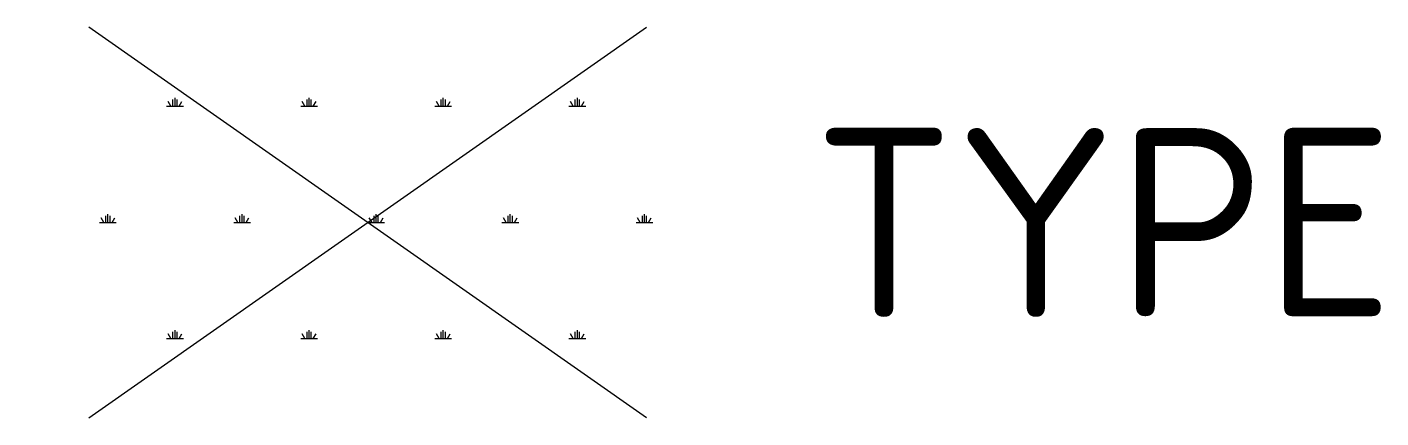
# Model space of a CAD drawing. Extents: x -3.3 to 9.7, y -1.9 to 1.9.
import ezdxf
from ezdxf.enums import TextEntityAlignment as Align

# ---------------------------------------------------------------- set-up
doc = ezdxf.new("R2010")
doc.units = 0
doc.styles.add('NLCS-ISO', font='NLCS-ISO.ttf')

msp = doc.modelspace()

# ---------------------------------------------------------------- hatches: boundary and pattern name
h = msp.add_hatch()
h.set_pattern_fill('AGR-MOERAS', color=256, scale=0.04, pattern_type=2)
h.set_pattern_definition([(0, (0, 0), (0.64, 1.1085), [0.16, -1.12]), (90, (0.08, 0), (-0.64, 1.10851), [0.08, -2.13703]), (90, (0.1, 0), (-0.64, 1.10851), [0.064, -2.15303]), (90, (0.06, 0), (-0.64, 1.10851), [0.064, -2.15303]), (60, (0.12, 0), (-0.64, 1.1085), [0.0512, -1.2288]), (120, (0.04, 0), (-1.28, 5e-10), [0.0512, -1.2288])])
edge = h.paths.add_edge_path()
edge.add_ellipse((0, 0), major_axis=(-3.25, 0), ratio=0.538462, start_angle=0, end_angle=360)

# ---------------------------------------------------------------- linework, layer by layer
for p, q in [((-2.662, -1.864), (2.662, 1.864)), ((2.662, -1.864), (-2.662, 1.864))]:
    msp.add_line(p, q)

# ---------------------------------------------------------------- texts
at = {"style": 'NLCS-ISO'}
msp.add_attdef('TYPE', text='', height=1.8, dxfattribs=at).set_placement((4.25, 0), align=Align.MIDDLE_LEFT)

doc.saveas('drawing.dxf')
